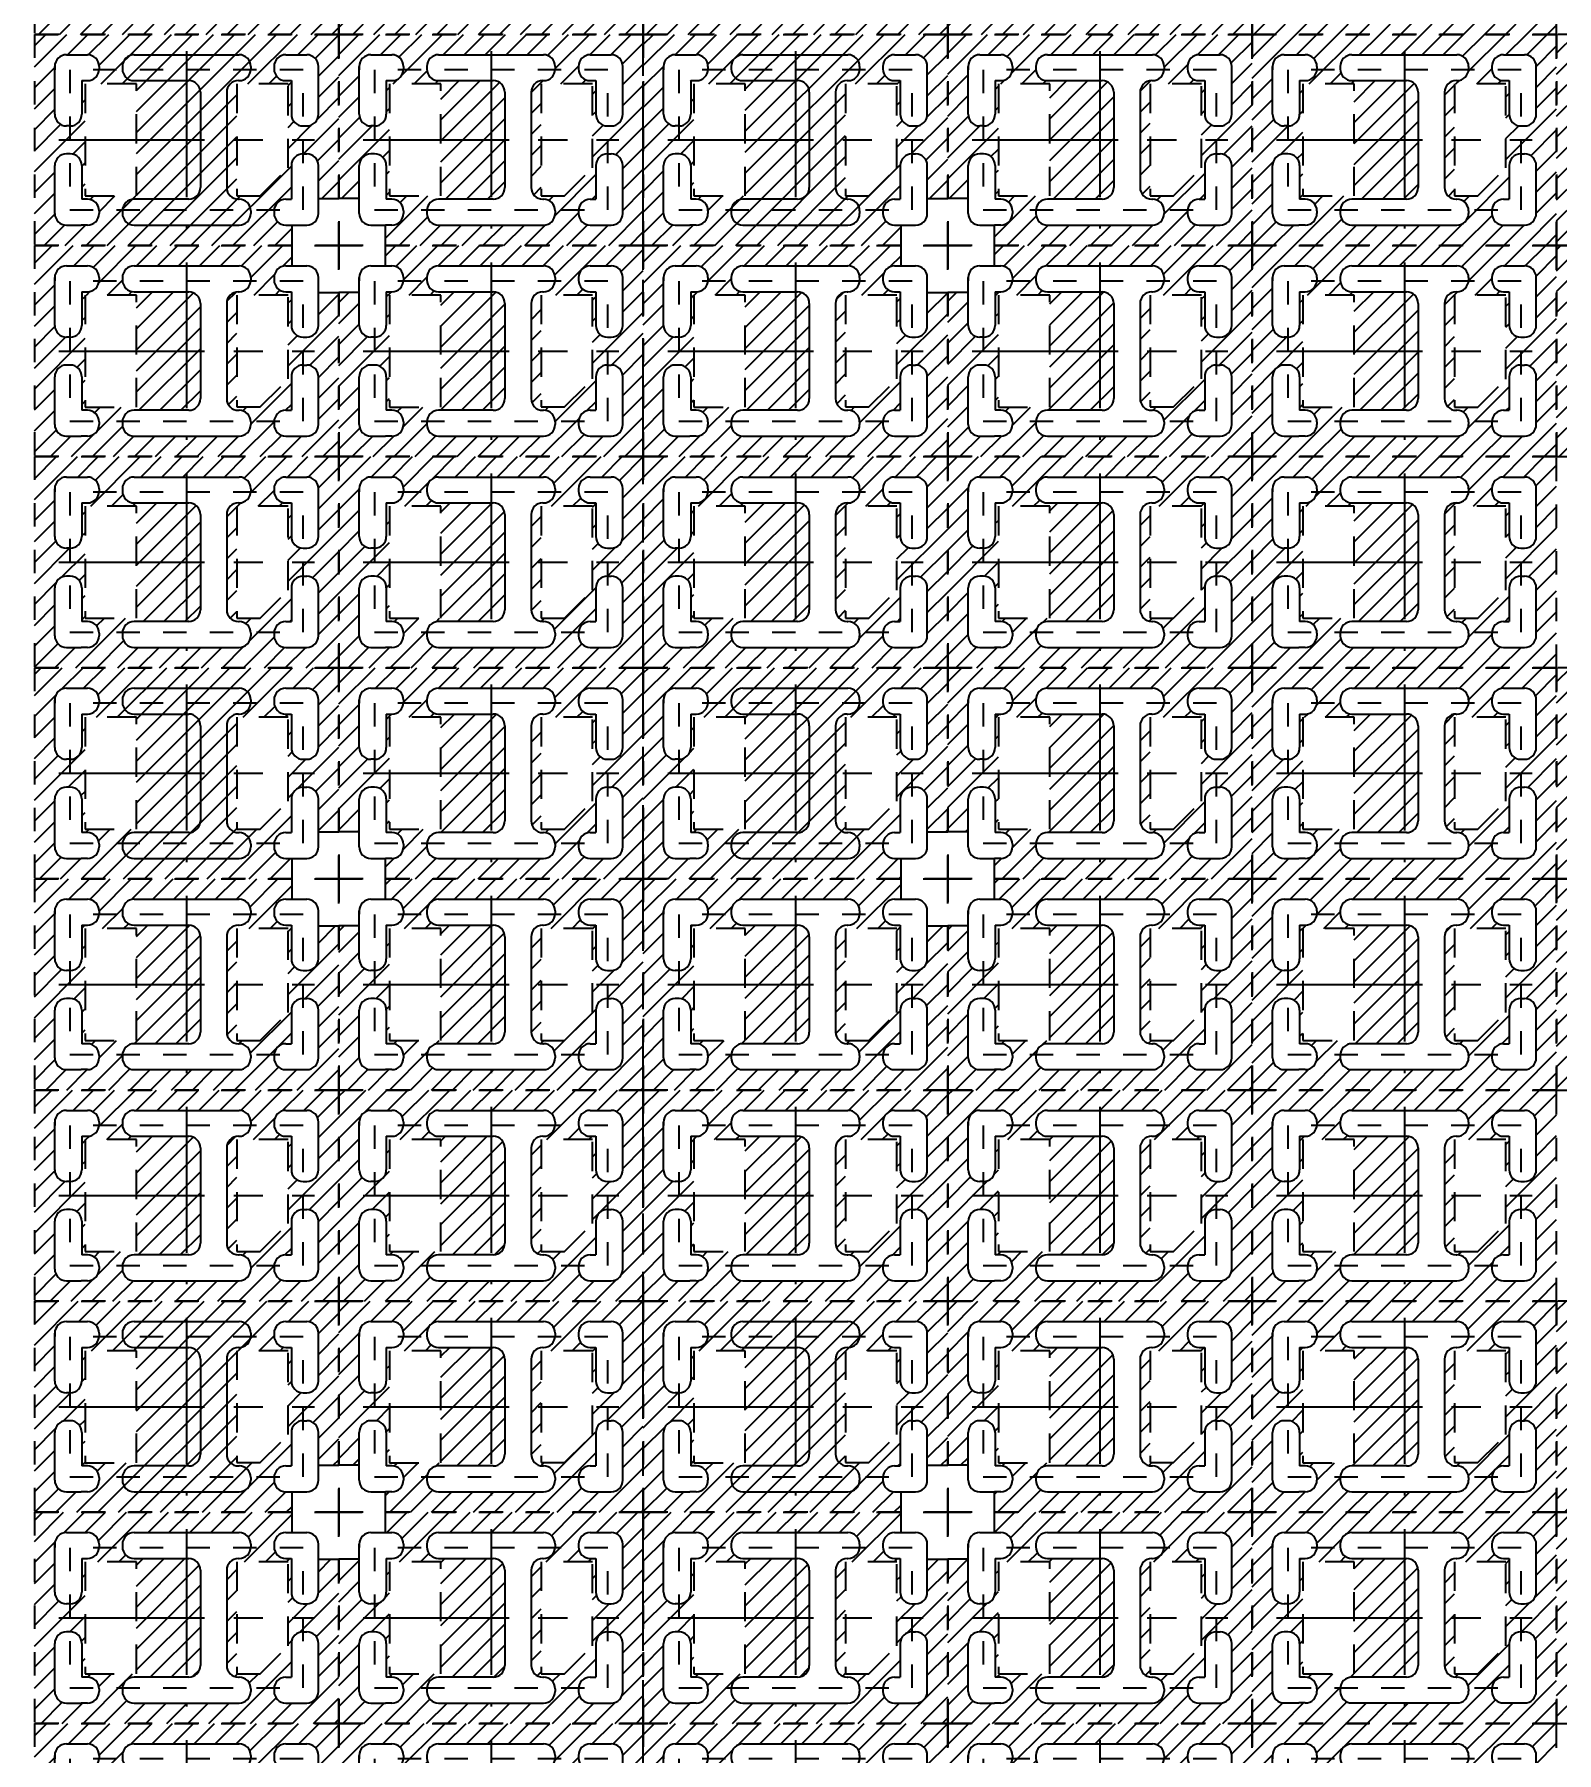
# Model space of a CAD drawing. Extents: x -1398 to -1114, y 27 to 158.
# Drawn here: x -1347.19 to -1340.67, y 67.82 to 75.18 of the extents above; entities that cross this region are included whole.
import ezdxf

# ---------------------------------------------------------------- set-up
doc = ezdxf.new("R2010")
doc.units = 0
doc.header["$LTSCALE"] = 0.5
for name, pattern in [('CENTER', [2, 1.25, -0.25, 0.25, -0.25]), ('HIDDEN', [0.375, 0.25, -0.125]), ('HIDDEN2', [0.1875, 0.125, -0.0625])]:
    doc.linetypes.add(name, pattern=pattern)
for name, color, linetype in [('B', 5, 'Continuous'), ('C', 1, 'CENTER'), ('DIM', 7, 'Continuous'), ('H', 4, 'HIDDEN'), ('hatch', 7, 'CENTER'), ('HATCH O-L', 7, 'HIDDEN2'), ('PACKAGE OL', 51, 'HIDDEN2'), ('圖', 7, 'Continuous')]:
    doc.layers.add(name, color=color, linetype=linetype)
doc.styles.get("Standard").update_dxf_attribs({"font": 'ROMANS.SHX'})
doc.dimstyles.new('DIM 1', dxfattribs={"dimtxt": 1.5, "dimasz": 1.5, "dimexe": 1.5, "dimexo": 1.5, "dimgap": 1.5, "dimtad": 0, "dimtih": 1, "dimtoh": 1, "dimdec": 4, "dimzin": 1, "dimdsep": 46, "dimtxsty": 'STANDARD', "dimcen": 1.5, "dimclrd": 256, "dimclre": 256, "dimclrt": 256, "dimadec": 0, "dimazin": 2, "dimtfac": 1, "dimtdec": 4, "dimtmove": 0, "dimatfit": 3, "dimfxl": 1, "dimarcsym": 0})

# ---------------------------------------------------------------- blocks, each defined once
blk = doc.blocks.new('*D15')
at = {"layer": 'Defpoints', "color": 0, "transparency": 16777216}
for p in [(51.7576, -773.8965), (8.9201, -841.1465), (17.8826, -841.1465)]:
    blk.add_point(p, dxfattribs=at)
at = {"layer": 'DIM', "lineweight": -2, "transparency": 16777216}
blk.add_line((16.3826, -841.1465), (8.9201, -841.1465), dxfattribs=at)
at = {"layer": 'DIM', "color": 0, "transparency": 16777216, "insert": (3.7416, -841.1465), "char_height": 1.5, "attachment_point": 5}
blk.add_mtext('67.250', dxfattribs=at)
blk = doc.blocks.new('*D16')
at = {"layer": 'Defpoints', "color": 0, "transparency": 16777216}
for p in [(51.7576, -773.8965), (9.1656, -848.8965), (50.7576, -848.8965)]:
    blk.add_point(p, dxfattribs=at)
at = {"layer": 'DIM', "lineweight": -2, "transparency": 16777216}
blk.add_line((49.2576, -848.8965), (9.1656, -848.8965), dxfattribs=at)
at = {"layer": 'DIM', "color": 0, "transparency": 16777216, "insert": (3.9513, -848.8965), "char_height": 1.5, "attachment_point": 5}
blk.add_mtext('75.000', dxfattribs=at)
blk = doc.blocks.new('*D23')
at = {"layer": 'Defpoints', "color": 0, "transparency": 16777216}
for p in [(51.7576, -773.8965), (267.8826, -841.1465), (273.8407, -841.1465)]:
    blk.add_point(p, dxfattribs=at)
at = {"layer": 'DIM', "lineweight": -2, "transparency": 16777216}
blk.add_line((269.3826, -841.1465), (273.8407, -841.1465), dxfattribs=at)
at = {"layer": 'DIM', "transparency": 16777216, "insert": (279.0193, -841.1465), "char_height": 1.5, "attachment_point": 5}
blk.add_mtext('67.250', dxfattribs=at)
blk = doc.blocks.new('*D30')
at = {"layer": 'Defpoints', "color": 0, "transparency": 16777216}
for p in [(51.7576, -773.8965), (18.7716, -850.3965), (8.9155, -851.7467)]:
    blk.add_point(p, dxfattribs=at)
at = {"layer": 'DIM', "lineweight": -2, "transparency": 16777216}
for p, q in [((14.9155, -850.3965), (11.9155, -851.7467)), ((17.2716, -850.3965), (14.9155, -850.3965)), ((11.9155, -851.7467), (8.9155, -851.7467))]:
    blk.add_line(p, q, dxfattribs=at)
at = {"layer": 'DIM', "transparency": 16777216, "insert": (3.7012, -851.7467), "char_height": 1.5, "attachment_point": 5}
blk.add_mtext('76.500', dxfattribs=at)
blk = doc.blocks.new('DFN1006-2L PACKAGE')
at = {"layer": 'hatch'}
h = blk.add_hatch(dxfattribs=at)
h.set_pattern_fill('ANSI31', color=256, scale=0.02)
h.set_pattern_definition([(45, (528.53349, -41.65396), (-0.0449012806, 0.0449012806), [])])
h.paths.add_polyline_path([(1.2048, 0.1016), (-0.1, 0.1016), (-0.1, -0.8032), (1.2048, -0.8032)])
h.paths.add_polyline_path([(0.0374, -0.4108), (0.0534, -0.4108, -0.414214), (0.1034, -0.4608), (0.1034, -0.6048), (0.1274, -0.6048, -0.414214), (0.1774, -0.6548), (0.1774, -0.6658, -0.414214), (0.1274, -0.7158), (0.1, -0.7158), (0.0374, -0.7158, -0.414214), (-0.0126, -0.6658), (-0.0126, -0.4608, -0.414214)], flags=16)
h.paths.add_polyline_path([(-0.0126, -0.2408), (-0.0126, -0.0358, -0.414214), (0.0374, 0.0142), (0.1274, 0.0142, -0.414214), (0.1774, -0.0358), (0.1774, -0.0468, -0.414214), (0.1274, -0.0968), (0.1034, -0.0968), (0.1034, -0.2408, -0.414214), (0.0534, -0.2908), (0.0374, -0.2908, -0.414214)], flags=16)
h.paths.add_polyline_path([(0.1174, -0.1108), (0.3374, -0.1108), (0.3374, -0.5908), (0.1174, -0.5908)], flags=16)
h.paths.add_polyline_path([(0.3274, -0.6048), (0.5614, -0.6048, 0.414214), (0.6114, -0.5548), (0.6114, -0.1468, 0.414214), (0.5614, -0.0968), (0.3274, -0.0968, -0.414214), (0.2774, -0.0468), (0.2774, -0.0358, -0.414214), (0.3274, 0.0142), (0.7774, 0.0142, -0.414214), (0.8274, -0.0358), (0.8274, -0.0468, -0.414214), (0.7774, -0.0968), (0.7744, -0.0968, 0.414214), (0.7244, -0.1468), (0.7244, -0.5548, 0.423299), (0.7759, -0.6048, -0.423025), (0.8274, -0.6548), (0.8274, -0.6658, -0.414214), (0.7774, -0.7158), (0.3274, -0.7158, -0.414214), (0.2774, -0.6658), (0.2774, -0.6548, -0.414214)], flags=16)
h.paths.add_polyline_path([(0.7674, -0.1108), (0.9874, -0.1108), (0.9874, -0.4706), (0.8674, -0.5906), (0.7674, -0.5906)], flags=16)
h.paths.add_polyline_path([(0.9774, -0.6048), (1.0014, -0.6048), (1.0014, -0.4608, -0.414214), (1.0514, -0.4108), (1.0674, -0.4108, -0.414214), (1.1174, -0.4608), (1.1174, -0.6658, -0.414214), (1.0674, -0.7158), (1.0048, -0.7158), (0.9774, -0.7158, -0.414214), (0.9274, -0.6658), (0.9274, -0.6548, -0.414214)], flags=16)
h.paths.add_polyline_path([(0.9274, -0.0468), (0.9274, -0.0358, -0.414214), (0.9774, 0.0142), (1.0674, 0.0142, -0.414214), (1.1174, -0.0358), (1.1174, -0.2408, -0.414214), (1.0674, -0.2908), (1.0514, -0.2908, -0.414214), (1.0014, -0.2408), (1.0014, -0.0968), (0.9774, -0.0968, -0.414214)], flags=16)
at = {"layer": 'B'}
for p, q in [((0.0374, 0.0142), (0.1274, 0.0142)), ((0.3274, 0.0142), (0.7774, 0.0142)), ((0.9774, 0.0142), (1.0674, 0.0142)), ((-0.0126, -0.2408), (-0.0126, -0.0358)), ((-0.0126, -0.0358), (-0.0126, -0.05)), ((0.1774, -0.0358), (0.1774, -0.0468)), ((0.2774, -0.0358), (0.2774, -0.0468)), ((0.8274, -0.0358), (0.8274, -0.0468)), ((0.9274, -0.0358), (0.9274, -0.0468)), ((1.1174, -0.2408), (1.1174, -0.0358)), ((0.1034, -0.0968), (0.1034, -0.2408)), ((0.1034, -0.0968), (0.1274, -0.0968)), ((0.3274, -0.0968), (0.5614, -0.0968)), ((0.6114, -0.1468), (0.6114, -0.5548)), ((0.7244, -0.1468), (0.7244, -0.5548)), ((0.7744, -0.0968), (0.7774, -0.0968)), ((0.9774, -0.0968), (1.0014, -0.0968)), ((1.0014, -0.0968), (1.0014, -0.2408)), ((0.0534, -0.2908), (0.0374, -0.2908)), ((0.0524, -0.2908), (0.0524, -0.2908)), ((1.0514, -0.2908), (1.0674, -0.2908)), ((1.0524, -0.2908), (1.0524, -0.2908)), ((0.0534, -0.4108), (0.0374, -0.4108)), ((0.0524, -0.4108), (0.0524, -0.4108)), ((1.0514, -0.4108), (1.0674, -0.4108)), ((1.0524, -0.4108), (1.0524, -0.4108)), ((-0.0126, -0.6658), (-0.0126, -0.4608)), ((0.1034, -0.4608), (0.1034, -0.6048)), ((1.0014, -0.4608), (1.0014, -0.6048)), ((1.1174, -0.6658), (1.1174, -0.4608)), ((0.1274, -0.6048), (0.1034, -0.6048)), ((0.1774, -0.6548), (0.1774, -0.6658)), ((0.2774, -0.6548), (0.2774, -0.6658)), ((0.5614, -0.6048), (0.3274, -0.6048)), ((0.7744, -0.6048), (0.7774, -0.6048)), ((0.8274, -0.6548), (0.8274, -0.6658)), ((0.9274, -0.6548), (0.9274, -0.6658)), ((0.9774, -0.6048), (1.0014, -0.6048)), ((0.0374, -0.7158), (0.1, -0.7158)), ((0.1274, -0.7158), (0.1, -0.7158)), ((0.3274, -0.7158), (0.7774, -0.7158)), ((0.9774, -0.7158), (1.0048, -0.7158)), ((1.0048, -0.7158), (1.0674, -0.7158))]:
    blk.add_line(p, q, dxfattribs=at)
for centre, start, end in [((0.0374, -0.0358), 90, 180), ((0.1274, -0.0358), 0, 90), ((0.3274, -0.0358), 90, 180), ((0.7774, -0.0358), 0, 90), ((0.9774, -0.0358), 90, 180), ((1.0674, -0.0358), 0, 90), ((0.1274, -0.0468), 270, 0), ((0.3274, -0.0468), 180, 270), ((0.7774, -0.0468), 270, 0), ((0.9774, -0.0468), 180, 270), ((0.5614, -0.1468), 0, 90), ((0.7744, -0.1468), 90, 180), ((0.0374, -0.2408), 180, 270), ((0.0534, -0.2408), 270, 0), ((1.0514, -0.2408), 180, 270), ((1.0674, -0.2408), 270, 0), ((0.0374, -0.4608), 90, 180), ((0.0534, -0.4608), 0, 90), ((1.0514, -0.4608), 90, 180), ((1.0674, -0.4608), 0, 90), ((0.5614, -0.5548), 270, 0), ((0.7744, -0.5548), 180, 270), ((0.1274, -0.6548), 0, 90), ((0.3274, -0.6548), 90, 180), ((0.7774, -0.6548), 0, 90), ((0.9774, -0.6548), 90, 180), ((0.0374, -0.6658), 180, 270), ((0.1274, -0.6658), 270, 0), ((0.3274, -0.6658), 180, 270), ((0.7774, -0.6658), 270, 0), ((0.9774, -0.6658), 180, 270), ((1.0674, -0.6658), 270, 0)]:
    blk.add_arc(centre, 0.05, start, end, dxfattribs=at)
at = {"layer": 'C'}
for p, q in [((0.5524, 0.0294), (0.5524, -0.731)), ((0.0048, -0.3508), (1.1, -0.3508))]:
    blk.add_line(p, q, dxfattribs=at)
at = {"layer": 'H'}
for points in [[(0.3374, -0.5908), (0.3374, -0.1108), (0.1174, -0.1108), (0.1174, -0.5908)], [(0.8674, -0.5906), (0.9874, -0.4706), (0.9874, -0.1108), (0.7674, -0.1108), (0.7674, -0.5906)]]:
    blk.add_lwpolyline(points, close=True, dxfattribs=at)
at = {"layer": 'HATCH O-L'}
blk.add_lwpolyline([(-0.1, 0.1016), (-0.1, -0.8032), (1.2048, -0.8032), (1.2048, 0.1016), (-0.1, 0.1016)], dxfattribs=at)
at = {"layer": 'PACKAGE OL'}
blk.add_lwpolyline([(1.0524, -0.6508), (1.0524, -0.0508), (0.0524, -0.0508), (0.0524, -0.6508)], close=True, dxfattribs=at)
blk = doc.blocks.new('LOWER LEFT CROSS')
at = {"layer": 'hatch'}
h = blk.add_hatch(dxfattribs=at)
h.set_pattern_fill('ANSI31', color=256, scale=0.02)
h.set_pattern_definition([(45, (581.53627, -39.15142), (-0.0449012806, 0.0449012806), [])])
h.paths.add_polyline_path([(-0.215, -0.24), (-0.435, -0.24), (-0.435, 0.24), (-0.215, 0.24)], flags=16)
h.paths.add_polyline_path([(0.215, 0.24), (0.435, 0.24), (0.435, -0.1197), (0.315, -0.2397), (0.215, -0.2397)], flags=16)
h.paths.add_polyline_path([(-0.425, 0.254), (-0.449, 0.254), (-0.449, 0.11, -0.414214), (-0.499, 0.06), (-0.515, 0.06, -0.414214), (-0.565, 0.11), (-0.565, 0.315, -0.414214), (-0.515, 0.365), (-0.425, 0.365, -0.414214), (-0.375, 0.315), (-0.375, 0.304, -0.414214)], flags=16)
h.paths.add_polyline_path([(-0.449, -0.11), (-0.449, -0.254), (-0.425, -0.254, -0.414214), (-0.375, -0.304), (-0.375, -0.315, -0.414214), (-0.425, -0.365), (-0.4524, -0.365), (-0.515, -0.365, -0.414214), (-0.565, -0.315), (-0.565, -0.11, -0.414214), (-0.515, -0.06), (-0.499, -0.06, -0.414214)], flags=16)
h.paths.add_polyline_path([(0.375, 0.304), (0.375, 0.315, -0.414214), (0.425, 0.365), (0.515, 0.365, -0.414214), (0.565, 0.315), (0.565, 0.11, -0.414214), (0.515, 0.06), (0.499, 0.06, -0.414214), (0.449, 0.11), (0.449, 0.254), (0.425, 0.254, -0.414214)], flags=16)
h.paths.add_polyline_path([(0.499, -0.06), (0.515, -0.06, -0.414214), (0.565, -0.11), (0.565, -0.315, -0.414214), (0.515, -0.365), (0.4524, -0.365), (0.425, -0.365, -0.414214), (0.375, -0.315), (0.375, -0.304, -0.414214), (0.425, -0.254), (0.449, -0.254), (0.449, -0.11, -0.414214)], flags=16)
h.paths.add_polyline_path([(-0.6524, 0.4524), (-0.6524, -0.4524), (0.4524, -0.4524), (0.4524, -0.365), (0.515, -0.365, 0.414214), (0.565, -0.315), (0.565, -0.2508), (0.6524, -0.2508), (0.6524, 0.4524)])
at = {"layer": 'B'}
for p, q in [((-0.565, 0.11), (-0.565, 0.315)), ((-0.565, 0.315), (-0.565, 0.3008)), ((-0.515, 0.365), (-0.425, 0.365)), ((-0.375, 0.315), (-0.375, 0.304)), ((-0.275, 0.315), (-0.275, 0.304)), ((-0.225, 0.365), (0.225, 0.365)), ((0.275, 0.315), (0.275, 0.304)), ((0.375, 0.315), (0.375, 0.304)), ((0.425, 0.365), (0.515, 0.365)), ((0.565, 0.11), (0.565, 0.315)), ((-0.449, 0.254), (-0.449, 0.11)), ((-0.449, 0.254), (-0.425, 0.254)), ((-0.225, 0.254), (0.009, 0.254)), ((0.222, 0.254), (0.225, 0.254)), ((0.425, 0.254), (0.449, 0.254)), ((0.449, 0.254), (0.449, 0.11)), ((0.059, 0.204), (0.059, -0.204)), ((0.172, 0.204), (0.172, -0.204)), ((-0.499, 0.06), (-0.515, 0.06)), ((-0.5, 0.06), (-0.5, 0.06)), ((0.499, 0.06), (0.515, 0.06)), ((0.5, 0.06), (0.5, 0.06)), ((-0.499, -0.06), (-0.515, -0.06)), ((-0.5, -0.06), (-0.5, -0.06)), ((0.499, -0.06), (0.515, -0.06)), ((0.5, -0.06), (0.5, -0.06)), ((-0.565, -0.315), (-0.565, -0.11)), ((-0.449, -0.11), (-0.449, -0.254)), ((0.449, -0.11), (0.449, -0.254)), ((0.565, -0.315), (0.565, -0.11)), ((-0.425, -0.254), (-0.449, -0.254)), ((0.009, -0.254), (-0.225, -0.254)), ((0.222, -0.254), (0.225, -0.254)), ((0.425, -0.254), (0.449, -0.254)), ((-0.515, -0.365), (-0.4524, -0.365)), ((-0.425, -0.365), (-0.4524, -0.365)), ((-0.375, -0.304), (-0.375, -0.315)), ((-0.275, -0.304), (-0.275, -0.315)), ((-0.225, -0.365), (0.225, -0.365)), ((0.275, -0.304), (0.275, -0.315)), ((0.375, -0.304), (0.375, -0.315)), ((0.425, -0.365), (0.4524, -0.365)), ((0.4524, -0.365), (0.515, -0.365))]:
    blk.add_line(p, q, dxfattribs=at)
for centre, start, end in [((-0.515, 0.315), 90, 180), ((-0.425, 0.315), 0, 90), ((-0.425, 0.304), 270, 0), ((-0.225, 0.315), 90, 180), ((-0.225, 0.304), 180, 270), ((0.225, 0.315), 0, 90), ((0.225, 0.304), 270, 0), ((0.425, 0.315), 90, 180), ((0.425, 0.304), 180, 270), ((0.515, 0.315), 0, 90), ((0.009, 0.204), 0, 90), ((0.222, 0.204), 90, 180), ((-0.515, 0.11), 180, 270), ((-0.499, 0.11), 270, 0), ((0.499, 0.11), 180, 270), ((0.515, 0.11), 270, 0), ((-0.515, -0.11), 90, 180), ((-0.499, -0.11), 0, 90), ((0.499, -0.11), 90, 180), ((0.515, -0.11), 0, 90), ((0.009, -0.204), 270, 0), ((0.222, -0.204), 180, 270), ((-0.425, -0.304), 0, 90), ((-0.225, -0.304), 90, 180), ((0.225, -0.304), 0, 90), ((0.425, -0.304), 90, 180), ((-0.515, -0.315), 180, 270), ((-0.425, -0.315), 270, 0), ((-0.225, -0.315), 180, 270), ((0.225, -0.315), 270, 0), ((0.425, -0.315), 180, 270), ((0.515, -0.315), 270, 0)]:
    blk.add_arc(centre, 0.05, start, end, dxfattribs=at)
at = {"layer": 'C'}
for p, q in [((0, 0.3802), (0, -0.3802)), ((-0.5476, 0), (0.5476, 0))]:
    blk.add_line(p, q, dxfattribs=at)
at = {"layer": 'H', "color": 6}
for p, q in [((0.565, -0.2508), (0.6524, -0.2508)), ((0.4524, -0.4524), (0.4524, -0.365))]:
    blk.add_line(p, q, dxfattribs=at)
at = {"layer": 'H'}
for points in [[(-0.215, -0.24), (-0.215, 0.24), (-0.435, 0.24), (-0.435, -0.24)], [(0.315, -0.2397), (0.435, -0.1197), (0.435, 0.24), (0.215, 0.24), (0.215, -0.2397)]]:
    blk.add_lwpolyline(points, close=True, dxfattribs=at)
at = {"layer": 'HATCH O-L'}
blk.add_lwpolyline([(-0.6524, 0.4524), (-0.6524, -0.4524), (0.6524, -0.4524), (0.6524, 0.4524), (-0.6524, 0.4524)], dxfattribs=at)
at = {"layer": 'PACKAGE OL'}
blk.add_lwpolyline([(0.5, -0.3), (0.5, 0.3), (-0.5, 0.3), (-0.5, -0.3)], close=True, dxfattribs=at)
blk = doc.blocks.new('LOWER CROSS REF')
at = {"layer": 'hatch'}
h = blk.add_hatch(dxfattribs=at)
h.set_pattern_fill('ANSI31', color=256, scale=0.02)
h.set_pattern_definition([(45, (581.53627, -39.14559), (-0.0449012806, 0.0449012806), [])])
h.paths.add_polyline_path([(0.6524, -0.4524), (0.6524, 0.4524), (-0.6524, 0.4524), (-0.6524, -0.2508), (-0.565, -0.2508), (-0.565, -0.11, -0.414214), (-0.515, -0.06), (-0.499, -0.06, -0.414214), (-0.449, -0.11), (-0.449, -0.254), (-0.425, -0.254, -0.414214), (-0.375, -0.304), (-0.375, -0.315, -0.414214), (-0.425, -0.365), (-0.4524, -0.365), (-0.4524, -0.4524)])
h.paths.add_polyline_path([(-0.275, -0.315), (-0.275, -0.304, -0.414214), (-0.225, -0.254), (0.009, -0.254, 0.414214), (0.059, -0.204), (0.059, 0.204, 0.414214), (0.009, 0.254), (-0.225, 0.254, -0.414214), (-0.275, 0.304), (-0.275, 0.315, -0.414214), (-0.225, 0.365), (0.225, 0.365, -0.414214), (0.275, 0.315), (0.275, 0.304, -0.414214), (0.225, 0.254), (0.222, 0.254, 0.414214), (0.172, 0.204), (0.172, -0.204, 0.414214), (0.222, -0.254), (0.225, -0.254, -0.414214), (0.275, -0.304), (0.275, -0.315, -0.414214), (0.225, -0.365), (-0.225, -0.365, -0.414214)], flags=16)
h.paths.add_polyline_path([(-0.435, -0.24), (-0.435, 0.24), (-0.215, 0.24), (-0.215, -0.24)], flags=16)
h.paths.add_polyline_path([(-0.499, 0.06), (-0.515, 0.06, -0.414214), (-0.565, 0.11), (-0.565, 0.315, -0.414214), (-0.515, 0.365), (-0.425, 0.365, -0.414214), (-0.375, 0.315), (-0.375, 0.304, -0.414214), (-0.425, 0.254), (-0.449, 0.254), (-0.449, 0.11, -0.414214)], flags=16)
h.paths.add_polyline_path([(0.215, -0.2397), (0.215, 0.24), (0.435, 0.24), (0.435, -0.1197), (0.315, -0.2397)], flags=16)
h.paths.add_polyline_path([(0.375, -0.315), (0.375, -0.304, -0.414214), (0.425, -0.254), (0.449, -0.254), (0.449, -0.11, -0.414214), (0.499, -0.06), (0.515, -0.06, -0.414214), (0.565, -0.11), (0.565, -0.315, -0.414214), (0.515, -0.365), (0.4524, -0.365), (0.425, -0.365, -0.414214)], flags=16)
h.paths.add_polyline_path([(0.449, 0.11), (0.449, 0.254), (0.425, 0.254, -0.414214), (0.375, 0.304), (0.375, 0.315, -0.414214), (0.425, 0.365), (0.515, 0.365, -0.414214), (0.565, 0.315), (0.565, 0.11, -0.414214), (0.515, 0.06), (0.499, 0.06, -0.414214)], flags=16)
at = {"layer": 'B'}
for p, q in [((-0.565, 0.11), (-0.565, 0.315)), ((-0.565, 0.315), (-0.565, 0.3008)), ((-0.515, 0.365), (-0.425, 0.365)), ((-0.375, 0.315), (-0.375, 0.304)), ((-0.275, 0.315), (-0.275, 0.304)), ((-0.225, 0.365), (0.225, 0.365)), ((0.275, 0.315), (0.275, 0.304)), ((0.375, 0.315), (0.375, 0.304)), ((0.425, 0.365), (0.515, 0.365)), ((0.565, 0.11), (0.565, 0.315)), ((-0.449, 0.254), (-0.449, 0.11)), ((-0.449, 0.254), (-0.425, 0.254)), ((-0.225, 0.254), (0.009, 0.254)), ((0.222, 0.254), (0.225, 0.254)), ((0.425, 0.254), (0.449, 0.254)), ((0.449, 0.254), (0.449, 0.11)), ((0.059, 0.204), (0.059, -0.204)), ((0.172, 0.204), (0.172, -0.204)), ((-0.499, 0.06), (-0.515, 0.06)), ((-0.5, 0.06), (-0.5, 0.06)), ((0.499, 0.06), (0.515, 0.06)), ((0.5, 0.06), (0.5, 0.06)), ((-0.499, -0.06), (-0.515, -0.06)), ((-0.5, -0.06), (-0.5, -0.06)), ((0.499, -0.06), (0.515, -0.06)), ((0.5, -0.06), (0.5, -0.06)), ((-0.565, -0.315), (-0.565, -0.11)), ((-0.449, -0.11), (-0.449, -0.254)), ((0.449, -0.11), (0.449, -0.254)), ((0.565, -0.315), (0.565, -0.11)), ((-0.425, -0.254), (-0.449, -0.254)), ((0.009, -0.254), (-0.225, -0.254)), ((0.222, -0.254), (0.225, -0.254)), ((0.425, -0.254), (0.449, -0.254)), ((-0.515, -0.365), (-0.4524, -0.365)), ((-0.425, -0.365), (-0.4524, -0.365)), ((-0.375, -0.304), (-0.375, -0.315)), ((-0.275, -0.304), (-0.275, -0.315)), ((-0.225, -0.365), (0.225, -0.365)), ((0.275, -0.304), (0.275, -0.315)), ((0.375, -0.304), (0.375, -0.315)), ((0.425, -0.365), (0.4524, -0.365)), ((0.4524, -0.365), (0.515, -0.365))]:
    blk.add_line(p, q, dxfattribs=at)
for centre, start, end in [((-0.515, 0.315), 90, 180), ((-0.425, 0.315), 0, 90), ((-0.425, 0.304), 270, 0), ((-0.225, 0.315), 90, 180), ((-0.225, 0.304), 180, 270), ((0.225, 0.315), 0, 90), ((0.225, 0.304), 270, 0), ((0.425, 0.315), 90, 180), ((0.425, 0.304), 180, 270), ((0.515, 0.315), 0, 90), ((0.009, 0.204), 0, 90), ((0.222, 0.204), 90, 180), ((-0.515, 0.11), 180, 270), ((-0.499, 0.11), 270, 0), ((0.499, 0.11), 180, 270), ((0.515, 0.11), 270, 0), ((-0.515, -0.11), 90, 180), ((-0.499, -0.11), 0, 90), ((0.499, -0.11), 90, 180), ((0.515, -0.11), 0, 90), ((0.009, -0.204), 270, 0), ((0.222, -0.204), 180, 270), ((-0.425, -0.304), 0, 90), ((-0.225, -0.304), 90, 180), ((0.225, -0.304), 0, 90), ((0.425, -0.304), 90, 180), ((-0.515, -0.315), 180, 270), ((-0.425, -0.315), 270, 0), ((-0.225, -0.315), 180, 270), ((0.225, -0.315), 270, 0), ((0.425, -0.315), 180, 270), ((0.515, -0.315), 270, 0)]:
    blk.add_arc(centre, 0.05, start, end, dxfattribs=at)
at = {"layer": 'C'}
for p, q in [((0, 0.3802), (0, -0.3802)), ((-0.5476, 0), (0.5476, 0))]:
    blk.add_line(p, q, dxfattribs=at)
at = {"layer": 'H', "color": 6}
for p, q in [((-0.565, -0.2508), (-0.6524, -0.2508)), ((-0.4524, -0.4524), (-0.4524, -0.365))]:
    blk.add_line(p, q, dxfattribs=at)
at = {"layer": 'H'}
for points in [[(-0.215, -0.24), (-0.215, 0.24), (-0.435, 0.24), (-0.435, -0.24)], [(0.315, -0.2397), (0.435, -0.1197), (0.435, 0.24), (0.215, 0.24), (0.215, -0.2397)]]:
    blk.add_lwpolyline(points, close=True, dxfattribs=at)
at = {"layer": 'HATCH O-L'}
blk.add_lwpolyline([(-0.6524, 0.4524), (-0.6524, -0.4524), (0.6524, -0.4524), (0.6524, 0.4524), (-0.6524, 0.4524)], dxfattribs=at)
at = {"layer": 'PACKAGE OL'}
blk.add_lwpolyline([(0.5, -0.3), (0.5, 0.3), (-0.5, 0.3), (-0.5, -0.3)], close=True, dxfattribs=at)
blk = doc.blocks.new('UPPER RIGHT CROSS')
at = {"layer": 'hatch'}
h = blk.add_hatch(dxfattribs=at)
h.set_pattern_fill('ANSI31', color=256, scale=0.02)
h.set_pattern_definition([(45, (579.97371, -40.20884), (-0.0449012806, 0.0449012806), [])])
h.paths.add_polyline_path([(-0.6524, 0.4524), (-0.6524, -0.4524), (0.6524, -0.4524), (0.6524, 0.2508), (0.565, 0.2508), (0.565, 0.11, -0.414214), (0.515, 0.06), (0.499, 0.06, -0.414214), (0.449, 0.11), (0.449, 0.254), (0.425, 0.254, -0.414214), (0.375, 0.304), (0.375, 0.315, -0.414214), (0.425, 0.365), (0.4524, 0.365), (0.4524, 0.4524)])
h.paths.add_polyline_path([(-0.375, 0.315), (-0.375, 0.304, -0.414214), (-0.425, 0.254), (-0.449, 0.254), (-0.449, 0.11, -0.414214), (-0.499, 0.06), (-0.515, 0.06, -0.414214), (-0.565, 0.11), (-0.565, 0.315, -0.414214), (-0.515, 0.365), (-0.425, 0.365, -0.414214)], flags=16)
h.paths.add_polyline_path([(-0.225, 0.365), (0.225, 0.365, -0.414214), (0.275, 0.315), (0.275, 0.304, -0.414214), (0.225, 0.254), (0.222, 0.254, 0.414214), (0.172, 0.204), (0.172, -0.204, 0.423299), (0.2235, -0.254, -0.423025), (0.275, -0.304), (0.275, -0.315, -0.414214), (0.225, -0.365), (-0.225, -0.365, -0.414214), (-0.275, -0.315), (-0.275, -0.304, -0.414214), (-0.225, -0.254), (0.009, -0.254, 0.414214), (0.059, -0.204), (0.059, 0.204, 0.414214), (0.009, 0.254), (-0.225, 0.254, -0.414214), (-0.275, 0.304), (-0.275, 0.315, -0.414214)], flags=16)
h.paths.add_polyline_path([(-0.215, 0.24), (-0.215, -0.24), (-0.435, -0.24), (-0.435, 0.24)], flags=16)
h.paths.add_polyline_path([(-0.449, -0.11), (-0.449, -0.254), (-0.425, -0.254, -0.414214), (-0.375, -0.304), (-0.375, -0.315, -0.414214), (-0.425, -0.365), (-0.4524, -0.365), (-0.515, -0.365, -0.414214), (-0.565, -0.315), (-0.565, -0.11, -0.414214), (-0.515, -0.06), (-0.499, -0.06, -0.414214)], flags=16)
h.paths.add_polyline_path([(0.215, 0.24), (0.435, 0.24), (0.435, -0.1197), (0.315, -0.2397), (0.215, -0.2397)], flags=16)
h.paths.add_polyline_path([(0.499, -0.06), (0.515, -0.06, -0.414214), (0.565, -0.11), (0.565, -0.315, -0.414214), (0.515, -0.365), (0.4524, -0.365), (0.425, -0.365, -0.414214), (0.375, -0.315), (0.375, -0.304, -0.414214), (0.425, -0.254), (0.449, -0.254), (0.449, -0.11, -0.414214)], flags=16)
at = {"layer": 'B'}
for p, q in [((-0.565, 0.11), (-0.565, 0.315)), ((-0.565, 0.315), (-0.565, 0.3008)), ((-0.515, 0.365), (-0.425, 0.365)), ((-0.375, 0.315), (-0.375, 0.304)), ((-0.275, 0.315), (-0.275, 0.304)), ((-0.225, 0.365), (0.225, 0.365)), ((0.275, 0.315), (0.275, 0.304)), ((0.375, 0.315), (0.375, 0.304)), ((0.425, 0.365), (0.515, 0.365)), ((0.565, 0.11), (0.565, 0.315)), ((-0.449, 0.254), (-0.449, 0.11)), ((-0.449, 0.254), (-0.425, 0.254)), ((-0.225, 0.254), (0.009, 0.254)), ((0.222, 0.254), (0.225, 0.254)), ((0.425, 0.254), (0.449, 0.254)), ((0.449, 0.254), (0.449, 0.11)), ((0.059, 0.204), (0.059, -0.204)), ((0.172, 0.204), (0.172, -0.204)), ((-0.499, 0.06), (-0.515, 0.06)), ((-0.5, 0.06), (-0.5, 0.06)), ((0.499, 0.06), (0.515, 0.06)), ((0.5, 0.06), (0.5, 0.06)), ((-0.499, -0.06), (-0.515, -0.06)), ((-0.5, -0.06), (-0.5, -0.06)), ((0.499, -0.06), (0.515, -0.06)), ((0.5, -0.06), (0.5, -0.06)), ((-0.565, -0.315), (-0.565, -0.11)), ((-0.449, -0.11), (-0.449, -0.254)), ((0.449, -0.11), (0.449, -0.254)), ((0.565, -0.315), (0.565, -0.11)), ((-0.425, -0.254), (-0.449, -0.254)), ((0.009, -0.254), (-0.225, -0.254)), ((0.222, -0.254), (0.225, -0.254)), ((0.425, -0.254), (0.449, -0.254)), ((-0.515, -0.365), (-0.4524, -0.365)), ((-0.425, -0.365), (-0.4524, -0.365)), ((-0.375, -0.304), (-0.375, -0.315)), ((-0.275, -0.304), (-0.275, -0.315)), ((-0.225, -0.365), (0.225, -0.365)), ((0.275, -0.304), (0.275, -0.315)), ((0.375, -0.304), (0.375, -0.315)), ((0.425, -0.365), (0.4524, -0.365)), ((0.4524, -0.365), (0.515, -0.365))]:
    blk.add_line(p, q, dxfattribs=at)
for centre, start, end in [((-0.515, 0.315), 90, 180), ((-0.425, 0.315), 0, 90), ((-0.425, 0.304), 270, 0), ((-0.225, 0.315), 90, 180), ((-0.225, 0.304), 180, 270), ((0.225, 0.315), 0, 90), ((0.225, 0.304), 270, 0), ((0.425, 0.315), 90, 180), ((0.425, 0.304), 180, 270), ((0.515, 0.315), 0, 90), ((0.009, 0.204), 0, 90), ((0.222, 0.204), 90, 180), ((-0.515, 0.11), 180, 270), ((-0.499, 0.11), 270, 0), ((0.499, 0.11), 180, 270), ((0.515, 0.11), 270, 0), ((-0.515, -0.11), 90, 180), ((-0.499, -0.11), 0, 90), ((0.499, -0.11), 90, 180), ((0.515, -0.11), 0, 90), ((0.009, -0.204), 270, 0), ((0.222, -0.204), 180, 270), ((-0.425, -0.304), 0, 90), ((-0.225, -0.304), 90, 180), ((0.225, -0.304), 0, 90), ((0.425, -0.304), 90, 180), ((-0.515, -0.315), 180, 270), ((-0.425, -0.315), 270, 0), ((-0.225, -0.315), 180, 270), ((0.225, -0.315), 270, 0), ((0.425, -0.315), 180, 270), ((0.515, -0.315), 270, 0)]:
    blk.add_arc(centre, 0.05, start, end, dxfattribs=at)
at = {"layer": 'C'}
for p, q in [((0, 0.3802), (0, -0.3802)), ((-0.5476, 0), (0.5476, 0))]:
    blk.add_line(p, q, dxfattribs=at)
at = {"layer": 'H', "color": 6}
for p, q in [((0.4524, 0.365), (0.4524, 0.4524)), ((0.565, 0.2508), (0.6524, 0.2508))]:
    blk.add_line(p, q, dxfattribs=at)
at = {"layer": 'H'}
for points in [[(-0.215, -0.24), (-0.215, 0.24), (-0.435, 0.24), (-0.435, -0.24)], [(0.315, -0.2397), (0.435, -0.1197), (0.435, 0.24), (0.215, 0.24), (0.215, -0.2397)]]:
    blk.add_lwpolyline(points, close=True, dxfattribs=at)
at = {"layer": 'HATCH O-L'}
blk.add_lwpolyline([(-0.6524, 0.4524), (-0.6524, -0.4524), (0.6524, -0.4524), (0.6524, 0.4524), (-0.6524, 0.4524)], dxfattribs=at)
at = {"layer": 'PACKAGE OL'}
blk.add_lwpolyline([(0.5, -0.3), (0.5, 0.3), (-0.5, 0.3), (-0.5, -0.3)], close=True, dxfattribs=at)
blk = doc.blocks.new('UPPER LEFT CROSS')
at = {"layer": 'hatch'}
h = blk.add_hatch(dxfattribs=at)
h.set_pattern_fill('ANSI31', color=256, scale=0.02)
h.set_pattern_definition([(45, (581.53627, -40.20884), (-0.0449012806, 0.0449012806), [])])
h.paths.add_polyline_path([(-0.4524, 0.4524), (-0.4524, 0.365), (-0.425, 0.365, -0.414214), (-0.375, 0.315), (-0.375, 0.304, -0.414214), (-0.425, 0.254), (-0.449, 0.254), (-0.449, 0.11, -0.414214), (-0.499, 0.06), (-0.515, 0.06, -0.414214), (-0.565, 0.11), (-0.565, 0.2508), (-0.6524, 0.2508), (-0.6524, -0.4524), (0.6524, -0.4524), (0.6524, 0.4524)])
h.paths.add_polyline_path([(-0.225, 0.365), (0.225, 0.365, -0.414214), (0.275, 0.315), (0.275, 0.304, -0.414214), (0.225, 0.254), (0.222, 0.254, 0.414214), (0.172, 0.204), (0.172, -0.204, 0.423299), (0.2235, -0.254, -0.423025), (0.275, -0.304), (0.275, -0.315, -0.414214), (0.225, -0.365), (-0.225, -0.365, -0.414214), (-0.275, -0.315), (-0.275, -0.304, -0.414214), (-0.225, -0.254), (0.009, -0.254, 0.414214), (0.059, -0.204), (0.059, 0.204, 0.414214), (0.009, 0.254), (-0.225, 0.254, -0.414214), (-0.275, 0.304), (-0.275, 0.315, -0.414214)], flags=16)
h.paths.add_polyline_path([(-0.215, 0.24), (-0.215, -0.24), (-0.435, -0.24), (-0.435, 0.24)], flags=16)
h.paths.add_polyline_path([(-0.449, -0.11), (-0.449, -0.254), (-0.425, -0.254, -0.414214), (-0.375, -0.304), (-0.375, -0.315, -0.414214), (-0.425, -0.365), (-0.4524, -0.365), (-0.515, -0.365, -0.414214), (-0.565, -0.315), (-0.565, -0.11, -0.414214), (-0.515, -0.06), (-0.499, -0.06, -0.414214)], flags=16)
h.paths.add_polyline_path([(0.215, 0.24), (0.435, 0.24), (0.435, -0.1197), (0.315, -0.2397), (0.215, -0.2397)], flags=16)
h.paths.add_polyline_path([(0.425, 0.365), (0.515, 0.365, -0.414214), (0.565, 0.315), (0.565, 0.11, -0.414214), (0.515, 0.06), (0.499, 0.06, -0.414214), (0.449, 0.11), (0.449, 0.254), (0.425, 0.254, -0.414214), (0.375, 0.304), (0.375, 0.315, -0.414214)], flags=16)
h.paths.add_polyline_path([(0.499, -0.06), (0.515, -0.06, -0.414214), (0.565, -0.11), (0.565, -0.315, -0.414214), (0.515, -0.365), (0.4524, -0.365), (0.425, -0.365, -0.414214), (0.375, -0.315), (0.375, -0.304, -0.414214), (0.425, -0.254), (0.449, -0.254), (0.449, -0.11, -0.414214)], flags=16)
at = {"layer": 'B'}
for p, q in [((-0.565, 0.11), (-0.565, 0.315)), ((-0.565, 0.315), (-0.565, 0.3008)), ((-0.515, 0.365), (-0.425, 0.365)), ((-0.375, 0.315), (-0.375, 0.304)), ((-0.275, 0.315), (-0.275, 0.304)), ((-0.225, 0.365), (0.225, 0.365)), ((0.275, 0.315), (0.275, 0.304)), ((0.375, 0.315), (0.375, 0.304)), ((0.425, 0.365), (0.515, 0.365)), ((0.565, 0.11), (0.565, 0.315)), ((-0.449, 0.254), (-0.449, 0.11)), ((-0.449, 0.254), (-0.425, 0.254)), ((-0.225, 0.254), (0.009, 0.254)), ((0.222, 0.254), (0.225, 0.254)), ((0.425, 0.254), (0.449, 0.254)), ((0.449, 0.254), (0.449, 0.11)), ((0.059, 0.204), (0.059, -0.204)), ((0.172, 0.204), (0.172, -0.204)), ((-0.499, 0.06), (-0.515, 0.06)), ((-0.5, 0.06), (-0.5, 0.06)), ((0.499, 0.06), (0.515, 0.06)), ((0.5, 0.06), (0.5, 0.06)), ((-0.499, -0.06), (-0.515, -0.06)), ((-0.5, -0.06), (-0.5, -0.06)), ((0.499, -0.06), (0.515, -0.06)), ((0.5, -0.06), (0.5, -0.06)), ((-0.565, -0.315), (-0.565, -0.11)), ((-0.449, -0.11), (-0.449, -0.254)), ((0.449, -0.11), (0.449, -0.254)), ((0.565, -0.315), (0.565, -0.11)), ((-0.425, -0.254), (-0.449, -0.254)), ((0.009, -0.254), (-0.225, -0.254)), ((0.222, -0.254), (0.225, -0.254)), ((0.425, -0.254), (0.449, -0.254)), ((-0.515, -0.365), (-0.4524, -0.365)), ((-0.425, -0.365), (-0.4524, -0.365)), ((-0.375, -0.304), (-0.375, -0.315)), ((-0.275, -0.304), (-0.275, -0.315)), ((-0.225, -0.365), (0.225, -0.365)), ((0.275, -0.304), (0.275, -0.315)), ((0.375, -0.304), (0.375, -0.315)), ((0.425, -0.365), (0.4524, -0.365)), ((0.4524, -0.365), (0.515, -0.365))]:
    blk.add_line(p, q, dxfattribs=at)
for centre, start, end in [((-0.515, 0.315), 90, 180), ((-0.425, 0.315), 0, 90), ((-0.425, 0.304), 270, 0), ((-0.225, 0.315), 90, 180), ((-0.225, 0.304), 180, 270), ((0.225, 0.315), 0, 90), ((0.225, 0.304), 270, 0), ((0.425, 0.315), 90, 180), ((0.425, 0.304), 180, 270), ((0.515, 0.315), 0, 90), ((0.009, 0.204), 0, 90), ((0.222, 0.204), 90, 180), ((-0.515, 0.11), 180, 270), ((-0.499, 0.11), 270, 0), ((0.499, 0.11), 180, 270), ((0.515, 0.11), 270, 0), ((-0.515, -0.11), 90, 180), ((-0.499, -0.11), 0, 90), ((0.499, -0.11), 90, 180), ((0.515, -0.11), 0, 90), ((0.009, -0.204), 270, 0), ((0.222, -0.204), 180, 270), ((-0.425, -0.304), 0, 90), ((-0.225, -0.304), 90, 180), ((0.225, -0.304), 0, 90), ((0.425, -0.304), 90, 180), ((-0.515, -0.315), 180, 270), ((-0.425, -0.315), 270, 0), ((-0.225, -0.315), 180, 270), ((0.225, -0.315), 270, 0), ((0.425, -0.315), 180, 270), ((0.515, -0.315), 270, 0)]:
    blk.add_arc(centre, 0.05, start, end, dxfattribs=at)
at = {"layer": 'C'}
for p, q in [((0, 0.3802), (0, -0.3802)), ((-0.5476, 0), (0.5476, 0))]:
    blk.add_line(p, q, dxfattribs=at)
at = {"layer": 'H', "color": 6}
for p, q in [((-0.4524, 0.365), (-0.4524, 0.4524)), ((-0.565, 0.2508), (-0.6524, 0.2508))]:
    blk.add_line(p, q, dxfattribs=at)
at = {"layer": 'H'}
for points in [[(-0.215, -0.24), (-0.215, 0.24), (-0.435, 0.24), (-0.435, -0.24)], [(0.315, -0.2397), (0.435, -0.1197), (0.435, 0.24), (0.215, 0.24), (0.215, -0.2397)]]:
    blk.add_lwpolyline(points, close=True, dxfattribs=at)
at = {"layer": 'HATCH O-L'}
blk.add_lwpolyline([(-0.6524, 0.4524), (-0.6524, -0.4524), (0.6524, -0.4524), (0.6524, 0.4524), (-0.6524, 0.4524)], dxfattribs=at)
at = {"layer": 'PACKAGE OL'}
blk.add_lwpolyline([(0.5, -0.3), (0.5, 0.3), (-0.5, 0.3), (-0.5, -0.3)], close=True, dxfattribs=at)
blk = doc.blocks.new('*D99')
at = {"lineweight": -2, "transparency": 16777216}
blk.add_line((-1343.2765, 64.6311), (-1343.2765, 44.1505), dxfattribs=at)
at = {"layer": 'Defpoints', "color": 0, "transparency": 16777216}
for p in [(-1344.5813, 135.7515), (-1343.2765, 66.1311), (-1343.2765, 44.1505)]:
    blk.add_point(p, dxfattribs=at)
at = {"transparency": 16777216, "insert": (-1343.2765, 39.0433), "char_height": 1.5, "attachment_point": 5, "rotation": 90}
blk.add_mtext('1.3048', dxfattribs=at)
blk = doc.blocks.new('*D97')
at = {"lineweight": -2, "transparency": 16777216}
blk.add_line((-1339.3621, 64.6311), (-1339.3621, 44.2468), dxfattribs=at)
at = {"layer": 'Defpoints', "color": 0, "transparency": 16777216}
for p in [(-1344.5813, 135.7515), (-1339.3621, 66.1311), (-1339.3621, 44.2468)]:
    blk.add_point(p, dxfattribs=at)
at = {"transparency": 16777216, "insert": (-1339.3621, 39.0325), "char_height": 1.5, "attachment_point": 5, "rotation": 90}
blk.add_mtext('5.2192', dxfattribs=at)
blk = doc.blocks.new('*D98')
at = {"lineweight": -2, "transparency": 16777216}
blk.add_line((-1335.4477, 64.6311), (-1335.4477, 44.1973), dxfattribs=at)
at = {"layer": 'Defpoints', "color": 0, "transparency": 16777216}
for p in [(-1344.5813, 135.7515), (-1335.4477, 66.1311), (-1335.4477, 44.1973)]:
    blk.add_point(p, dxfattribs=at)
at = {"transparency": 16777216, "insert": (-1335.4477, 38.983), "char_height": 1.5, "attachment_point": 5, "rotation": 90}
blk.add_mtext('9.1336', dxfattribs=at)
blk = doc.blocks.new('*D100')
at = {"lineweight": -2, "transparency": 16777216}
blk.add_line((-1331.5333, 64.6311), (-1331.5333, 44.195), dxfattribs=at)
at = {"layer": 'Defpoints', "color": 0, "transparency": 16777216}
for p in [(-1344.5813, 135.7515), (-1331.5333, 66.1311), (-1331.5333, 44.195)]:
    blk.add_point(p, dxfattribs=at)
at = {"transparency": 16777216, "insert": (-1331.5333, 38.3736), "char_height": 1.5, "attachment_point": 5, "rotation": 90}
blk.add_mtext('13.0480', dxfattribs=at)
blk = doc.blocks.new('*D101')
at = {"lineweight": -2, "transparency": 16777216}
blk.add_line((-1327.6189, 67.3455), (-1327.6189, 44.3201), dxfattribs=at)
at = {"layer": 'Defpoints', "color": 0, "transparency": 16777216}
for p in [(-1344.5813, 135.7515), (-1327.6189, 68.8455), (-1327.6189, 44.3201)]:
    blk.add_point(p, dxfattribs=at)
at = {"transparency": 16777216, "insert": (-1327.6189, 38.463), "char_height": 1.5, "attachment_point": 5, "rotation": 90}
blk.add_mtext('16.9624', dxfattribs=at)
blk = doc.blocks.new('*D102')
at = {"lineweight": -2, "transparency": 16777216}
blk.add_line((-1323.7045, 64.6311), (-1323.7045, 44.2758), dxfattribs=at)
at = {"layer": 'Defpoints', "color": 0, "transparency": 16777216}
for p in [(-1344.5813, 135.7515), (-1323.7045, 66.1311), (-1323.7045, 44.2758)]:
    blk.add_point(p, dxfattribs=at)
at = {"transparency": 16777216, "insert": (-1323.7045, 38.3472), "char_height": 1.5, "attachment_point": 5, "rotation": 90}
blk.add_mtext('20.8768', dxfattribs=at)
blk = doc.blocks.new('*D94')
at = {"lineweight": -2, "transparency": 16777216}
blk.add_line((-1318.2901, 74.2743), (-1311.0583, 74.2743), dxfattribs=at)
at = {"layer": 'Defpoints', "color": 0, "transparency": 16777216}
for p in [(-1344.5813, 135.7515), (-1319.7901, 74.2743), (-1311.0583, 74.2743)]:
    blk.add_point(p, dxfattribs=at)
at = {"transparency": 16777216, "insert": (-1305.1654, 74.2743), "char_height": 1.5, "attachment_point": 5}
blk.add_mtext('61.4772', dxfattribs=at)
blk = doc.blocks.new('*D95')
at = {"lineweight": -2, "transparency": 16777216}
blk.add_line((-1318.2901, 71.5599), (-1311.0993, 71.5599), dxfattribs=at)
at = {"layer": 'Defpoints', "color": 0, "transparency": 16777216}
for p in [(-1344.5813, 135.7515), (-1319.7901, 71.5599), (-1311.0993, 71.5599)]:
    blk.add_point(p, dxfattribs=at)
at = {"transparency": 16777216, "insert": (-1305.2064, 71.5599), "char_height": 1.5, "attachment_point": 5}
blk.add_mtext('64.1916', dxfattribs=at)
blk = doc.blocks.new('*D96')
at = {"lineweight": -2, "transparency": 16777216}
blk.add_line((-1318.2901, 68.8455), (-1311.0503, 68.8455), dxfattribs=at)
at = {"layer": 'Defpoints', "color": 0, "transparency": 16777216}
for p in [(-1344.5813, 135.7515), (-1319.7901, 68.8455), (-1311.0503, 68.8455)]:
    blk.add_point(p, dxfattribs=at)
at = {"transparency": 16777216, "insert": (-1305.1574, 68.8455), "char_height": 1.5, "attachment_point": 5}
blk.add_mtext('66.9060', dxfattribs=at)

msp = doc.modelspace()

# ---------------------------------------------------------------- linework, layer by layer
at = {"layer": 'C', "color": 2}
msp.add_line((-1344.58129, 62.25152), (-1344.58129, 134.25152), dxfattribs=at)

# ---------------------------------------------------------------- block references
at = {"layer": 'hatch'}
for name, p in [('LOWER LEFT CROSS', (-1346.53849, 74.72672)), ('LOWER CROSS REF', (-1345.23369, 74.72672)), ('LOWER LEFT CROSS', (-1343.92889, 74.72672)), ('LOWER CROSS REF', (-1342.62409, 74.72672)), ('LOWER LEFT CROSS', (-1340.01449, 74.72672)), ('UPPER RIGHT CROSS', (-1346.53849, 73.82192)), ('UPPER LEFT CROSS', (-1345.23369, 73.82192)), ('UPPER RIGHT CROSS', (-1343.92889, 73.82192)), ('UPPER LEFT CROSS', (-1342.62409, 73.82192)), ('UPPER RIGHT CROSS', (-1340.01449, 73.82192)), ('LOWER LEFT CROSS', (-1346.53849, 72.01232)), ('LOWER CROSS REF', (-1345.23369, 72.01232)), ('LOWER LEFT CROSS', (-1343.92889, 72.01232)), ('LOWER CROSS REF', (-1342.62409, 72.01232)), ('LOWER LEFT CROSS', (-1340.01449, 72.01232)), ('UPPER RIGHT CROSS', (-1346.53849, 71.10752)), ('UPPER LEFT CROSS', (-1345.23369, 71.10752)), ('UPPER RIGHT CROSS', (-1343.92889, 71.10752)), ('UPPER LEFT CROSS', (-1342.62409, 71.10752)), ('UPPER RIGHT CROSS', (-1340.01449, 71.10752)), ('LOWER LEFT CROSS', (-1346.53849, 69.29792)), ('LOWER CROSS REF', (-1345.23369, 69.29792)), ('LOWER LEFT CROSS', (-1343.92889, 69.29792)), ('LOWER CROSS REF', (-1342.62409, 69.29792)), ('LOWER LEFT CROSS', (-1340.01449, 69.29792)), ('UPPER RIGHT CROSS', (-1346.53849, 68.39312)), ('UPPER LEFT CROSS', (-1345.23369, 68.39312)), ('UPPER RIGHT CROSS', (-1343.92889, 68.39312)), ('UPPER LEFT CROSS', (-1342.62409, 68.39312)), ('UPPER RIGHT CROSS', (-1340.01449, 68.39312))]:
    msp.add_blockref(name, p, dxfattribs=at)
at = {"layer": '圖'}
for p in [(-1347.09089, 75.98233), (-1345.78609, 75.98233), (-1344.48129, 75.98233), (-1343.17649, 75.98233), (-1341.87169, 75.98233), (-1341.87169, 75.07753), (-1341.87169, 74.17273), (-1347.09089, 73.26793), (-1345.78609, 73.26793), (-1344.48129, 73.26793), (-1343.17649, 73.26793), (-1341.87169, 73.26793), (-1341.87169, 72.36313), (-1341.87169, 71.45833), (-1347.09089, 70.55353), (-1345.78609, 70.55353), (-1344.48129, 70.55353), (-1343.17649, 70.55353), (-1341.87169, 70.55353), (-1341.87169, 69.64873), (-1341.87169, 68.74393), (-1347.09089, 67.83913), (-1345.78609, 67.83913), (-1344.48129, 67.83913), (-1343.17649, 67.83913), (-1341.87169, 67.83913)]:
    msp.add_blockref('DFN1006-2L PACKAGE', p, dxfattribs=at)

# ---------------------------------------------------------------- dimensions: what is measured, and where the dimension line sits
for feature_location, offset, dtype, picture, middle in [((-1343.27649, 66.13112), (0, -21.98065), 1, '*D99', (-1343.27649, 39.04333)), ((-1339.36209, 66.13112), (0, -21.88432), 1, '*D97', (-1339.36209, 39.03251)), ((-1335.44769, 66.13112), (0, -21.9338), 1, '*D98', (-1335.44769, 38.98303)), ((-1331.53329, 66.13112), (0, -21.93612), 1, '*D100', (-1331.53329, 38.37357)), ((-1327.61889, 68.84552), (0, -24.52542), 1, '*D101', (-1327.61889, 38.46296)), ((-1323.70449, 66.13112), (0, -21.85536), 1, '*D102', (-1323.70449, 38.34719)), ((-1319.79009, 74.27432), (8.73178, 0), 0, '*D94', (-1305.16545, 74.27432)), ((-1319.79009, 71.55992), (8.69082, 0), 0, '*D95', (-1305.20641, 71.55992)), ((-1319.79009, 68.84552), (8.7398, 0), 0, '*D96', (-1305.15743, 68.84552))]:
    dim = msp.add_ordinate_dim(feature_location=feature_location, offset=offset, dtype=dtype, origin=(-1344.58129, 135.75152), dimstyle='DIM 1')
    dim.commit()
    dim.dimension.update_dxf_attribs({"geometry": picture, "text_midpoint": middle})
at = {"layer": 'DIM'}
for feature_location, offset, override, picture, middle in [((-1377.56729, 59.25152), (-9.85607, -1.3502), {"dimdec": 3, "dimtfill": 0, "dimtfillclr": 1}, '*D30', (-1392.63764, 57.90132)), ((-1378.45629, 68.50152), (-8.96246, 0), {"dimdec": 3, "dimclrt": 0, "dimtfill": 0, "dimtfillclr": 1}, '*D15', (-1392.59732, 68.50152)), ((-1345.58129, 60.75152), (-41.59203, 0), {"dimdec": 3, "dimclrt": 0, "dimtfill": 0, "dimtfillclr": 1}, '*D16', (-1392.3876, 60.75152)), ((-1128.45629, 68.50152), (5.95813, 0), {"dimdec": 3}, '*D23', (-1117.31959, 68.50152))]:
    dim = msp.add_ordinate_dim(feature_location=feature_location, offset=offset, dtype=0, origin=(-1344.58129, 135.75152), dimstyle='DIM 1', override=override, dxfattribs=at)
    dim.commit()
    dim.dimension.update_dxf_attribs({"geometry": picture, "text_midpoint": middle, "insert": (-1396.33888, 909.64805)})

doc.saveas('drawing.dxf')
